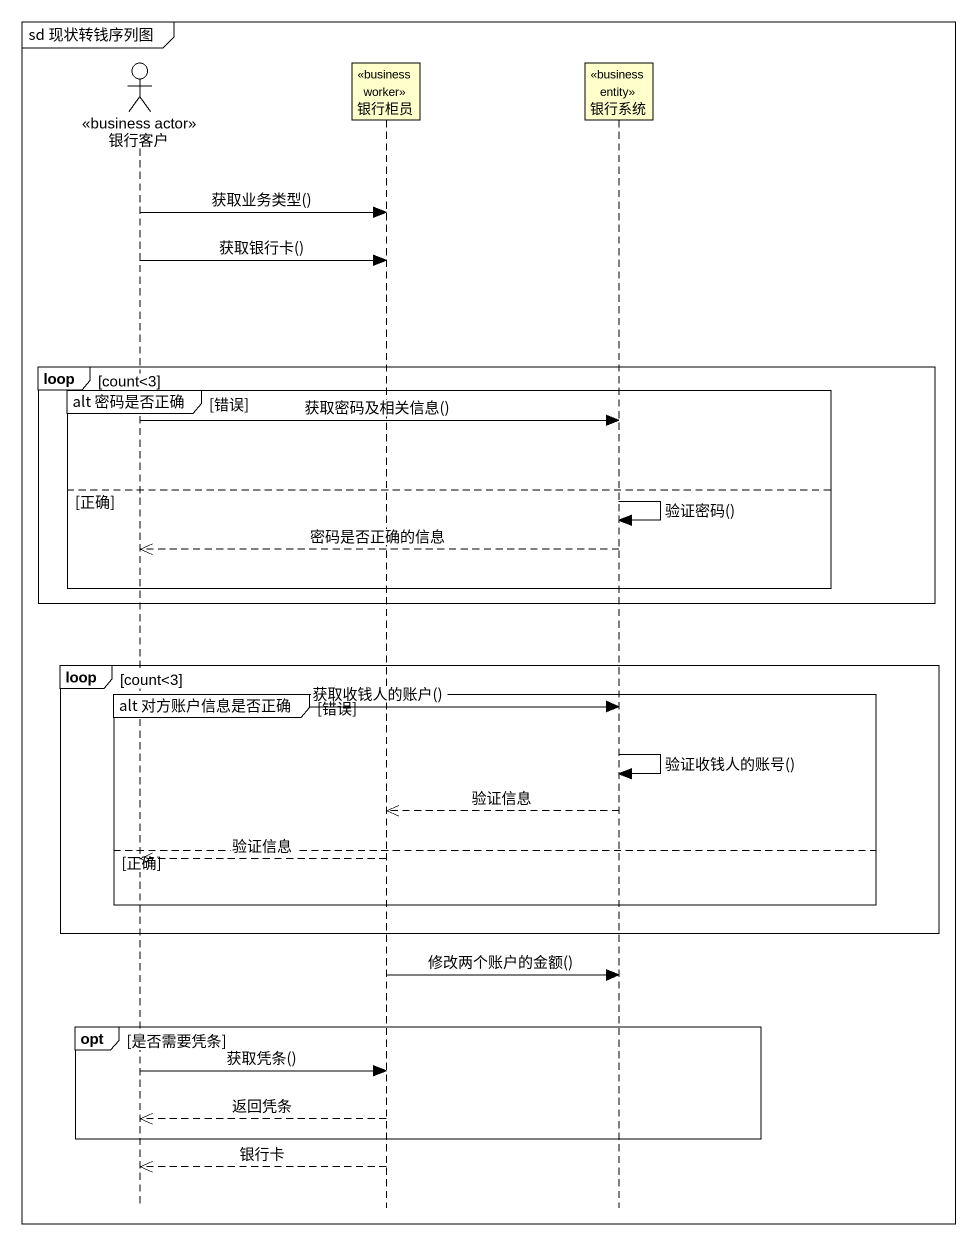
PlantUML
@startuml
mainframe sd 现状转钱序列图
hide footbox
actor 银行客户 <<business actor>>
participant 银行柜员 <<business worker>>
participant 银行系统 <<business entity>>

银行客户 -> 银行柜员 : 获取业务类型()
银行客户 -> 银行柜员 : 获取银行卡()
loop count<3
  group alt 密码是否正确 [错误]
    银行客户 -> 银行系统 : 获取密码及相关信息()
  else 正确
    银行系统 -> 银行系统 : 验证密码()
    银行系统 -->> 银行客户 : 密码是否正确的信息
  end
end
loop count<3
  group alt 对方账户信息是否正确 [错误]
    银行客户 -> 银行系统 : 获取收钱人的账户()
    银行系统 -> 银行系统 : 验证收钱人的账号()
    银行系统 -->> 银行柜员 : 验证信息
  else 正确
    银行柜员 -->> 银行客户 : 验证信息
  end
end
银行柜员 -> 银行系统 : 修改两个账户的金额()
opt 是否需要凭条
  银行客户 -> 银行柜员 : 获取凭条()
  银行柜员 -->> 银行客户 : 返回凭条
end
银行柜员 -->> 银行客户 : 银行卡
@enduml
